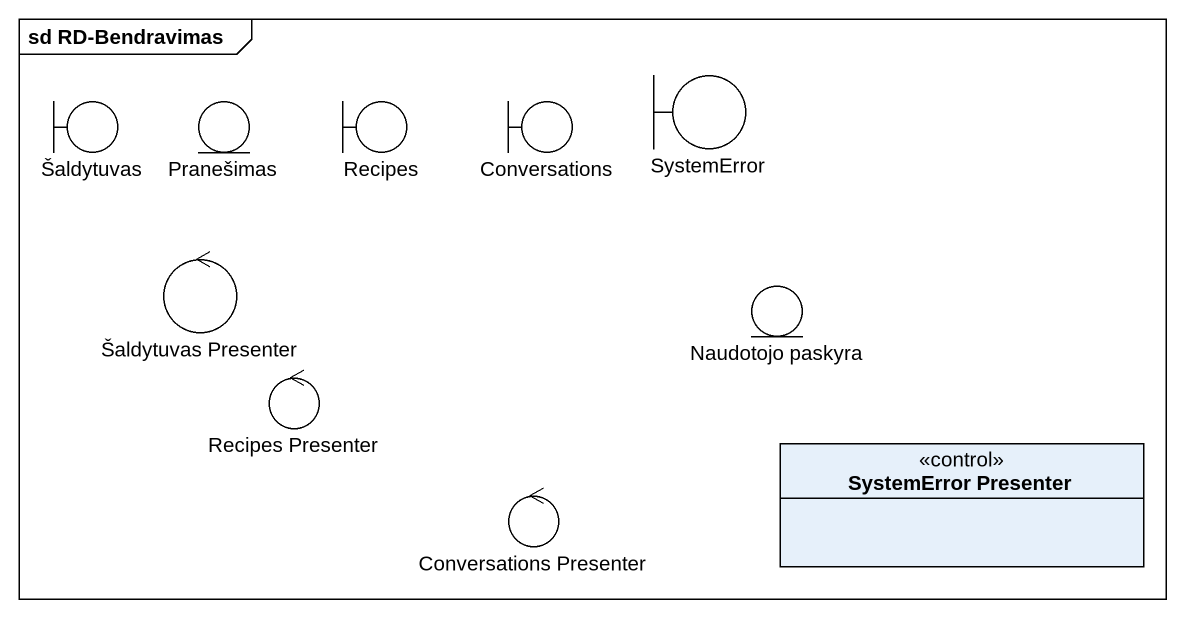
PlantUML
@startuml
mainframe sd RD-Bendravimas
allowmixing
hide circle
hide empty members
boundary Šaldytuvas
entity Pranešimas
boundary Recipes
boundary Conversations
boundary SystemError
control "Šaldytuvas Presenter" as Šaldytuvas_Presenter
entity "Naudotojo paskyra" as Naudotojo_paskyra
control "Recipes Presenter" as Recipes_Presenter
class "SystemError Presenter" as SystemError_Presenter <<control>>
control "Conversations Presenter" as Conversations_Presenter
@enduml
